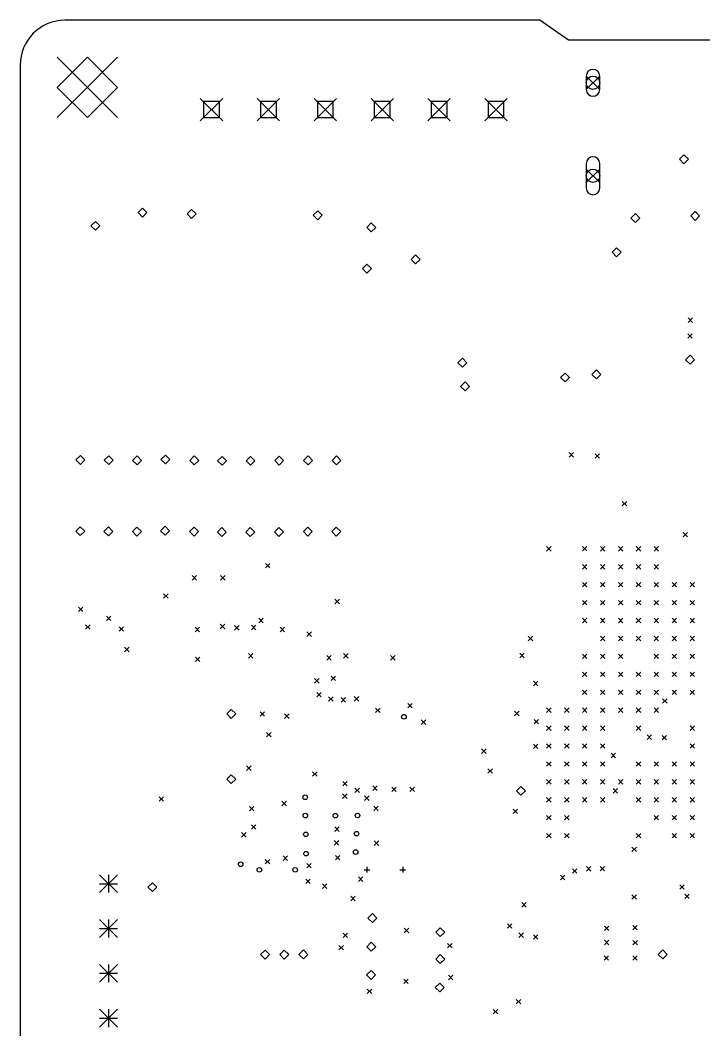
# Model space of a CAD drawing. Extents: x -2.1 to 64.5, y -89.3 to 0.
# Drawn here: x 0 to 30.52, y -45.07 to 0 of the extents above; entities that cross this region are included whole.
import ezdxf

# ---------------------------------------------------------------- set-up
doc = ezdxf.new("R2010")
doc.units = 0
doc.layers.add('BLACK', color=7, linetype='CONTINUOUS')

msp = doc.modelspace()

# ---------------------------------------------------------------- linework, layer by layer
at = {"layer": 'BLACK', "linetype": 'CONTINUOUS'}
for p, q in [((23.2, 0), (2, 0)), ((24.48, -0.899), (23.2, 0)), ((35.275, -0.899), (24.48, -0.899)), ((1.65, -1.65), (4.35, -4.35)), ((4.35, -1.65), (1.65, -4.35)), ((3, -1.65), (1.65, -3)), ((4.35, -3), (3, -1.65)), ((0, -2), (0, -58.0058)), ((25.2675, -2.494), (25.8675, -3.094)), ((25.8675, -2.494), (25.2675, -3.094)), ((25.2675, -2.494), (25.2675, -3.094)), ((25.8675, -3.094), (25.8675, -2.494)), ((1.65, -3), (3, -4.35)), ((3, -4.35), (4.35, -3)), ((8.04, -3.49), (9.04, -4.49)), ((9.04, -3.49), (8.04, -4.49)), ((10.58, -3.49), (11.58, -4.49)), ((11.58, -3.49), (10.58, -4.49)), ((13.12, -3.49), (14.12, -4.49)), ((14.12, -3.49), (13.12, -4.49)), ((15.66, -3.49), (16.66, -4.49)), ((16.66, -3.49), (15.66, -4.49)), ((18.2, -3.49), (19.2, -4.49)), ((19.2, -3.49), (18.2, -4.49)), ((20.74, -3.49), (21.74, -4.49)), ((21.74, -3.49), (20.74, -4.49)), ((8.89356, -3.63644), (8.18644, -3.63644)), ((8.18644, -3.63644), (8.18644, -4.34356)), ((8.89356, -4.34356), (8.89356, -3.63644)), ((11.4336, -3.63644), (10.7264, -3.63644)), ((10.7264, -3.63644), (10.7264, -4.34356)), ((11.4336, -4.34356), (11.4336, -3.63644)), ((13.9736, -3.63644), (13.2664, -3.63644)), ((13.2664, -3.63644), (13.2664, -4.34356)), ((13.9736, -4.34356), (13.9736, -3.63644)), ((16.5136, -3.63644), (15.8064, -3.63644)), ((15.8064, -3.63644), (15.8064, -4.34356)), ((16.5136, -4.34356), (16.5136, -3.63644)), ((19.0536, -3.63644), (18.3464, -3.63644)), ((18.3464, -3.63644), (18.3464, -4.34356)), ((19.0536, -4.34356), (19.0536, -3.63644)), ((21.5936, -3.63644), (20.8864, -3.63644)), ((20.8864, -3.63644), (20.8864, -4.34356)), ((21.5936, -4.34356), (21.5936, -3.63644)), ((8.18644, -4.34356), (8.89356, -4.34356)), ((10.7264, -4.34356), (11.4336, -4.34356)), ((13.2664, -4.34356), (13.9736, -4.34356)), ((15.8064, -4.34356), (16.5136, -4.34356)), ((18.3464, -4.34356), (19.0536, -4.34356)), ((20.8864, -4.34356), (21.5936, -4.34356)), ((29.63, -6.01), (29.43, -6.21)), ((29.43, -6.21), (29.63, -6.41)), ((29.83, -6.21), (29.63, -6.01)), ((29.63, -6.41), (29.83, -6.21)), ((25.2675, -6.394), (25.2675, -7.494)), ((25.2675, -6.644), (25.8675, -7.244)), ((25.8675, -6.644), (25.2675, -7.244)), ((25.8675, -7.494), (25.8675, -6.394)), ((5.46, -8.39), (5.26, -8.59)), ((5.66, -8.59), (5.46, -8.39)), ((7.65, -8.45), (7.45, -8.65)), ((7.85, -8.65), (7.65, -8.45)), ((13.28, -8.51), (13.08, -8.71)), ((13.48, -8.71), (13.28, -8.51)), ((30.13, -8.54), (29.93, -8.74)), ((30.33, -8.74), (30.13, -8.54)), ((3.36, -8.98), (3.16, -9.18)), ((3.56, -9.18), (3.36, -8.98)), ((5.26, -8.59), (5.46, -8.79)), ((5.46, -8.79), (5.66, -8.59)), ((7.45, -8.65), (7.65, -8.85)), ((7.65, -8.85), (7.85, -8.65)), ((13.08, -8.71), (13.28, -8.91)), ((13.28, -8.91), (13.48, -8.71)), ((27.46, -8.63), (27.26, -8.83)), ((27.26, -8.83), (27.46, -9.03)), ((27.66, -8.83), (27.46, -8.63)), ((27.46, -9.03), (27.66, -8.83)), ((29.93, -8.74), (30.13, -8.94)), ((30.13, -8.94), (30.33, -8.74)), ((3.16, -9.18), (3.36, -9.38)), ((3.36, -9.38), (3.56, -9.18)), ((15.67, -9.05), (15.47, -9.25)), ((15.47, -9.25), (15.67, -9.45)), ((15.87, -9.25), (15.67, -9.05)), ((15.67, -9.45), (15.87, -9.25)), ((26.62, -10.16), (26.42, -10.36)), ((26.42, -10.36), (26.62, -10.56)), ((26.82, -10.36), (26.62, -10.16)), ((26.62, -10.56), (26.82, -10.36)), ((17.65, -10.48), (17.45, -10.68)), ((17.45, -10.68), (17.65, -10.88)), ((17.85, -10.68), (17.65, -10.48)), ((17.65, -10.88), (17.85, -10.68)), ((15.48, -10.89), (15.28, -11.09)), ((15.28, -11.09), (15.48, -11.29)), ((15.68, -11.09), (15.48, -10.89)), ((15.48, -11.29), (15.68, -11.09)), ((29.81, -13.29), (30.01, -13.49)), ((30.01, -13.29), (29.81, -13.49)), ((29.8, -14), (30, -14.2)), ((30, -14), (29.8, -14.2)), ((19.7395, -15.0895), (19.5395, -15.2895)), ((19.5395, -15.2895), (19.7395, -15.4895)), ((19.9395, -15.2895), (19.7395, -15.0895)), ((19.7395, -15.4895), (19.9395, -15.2895)), ((29.9, -14.96), (29.7, -15.16)), ((29.7, -15.16), (29.9, -15.36)), ((30.1, -15.16), (29.9, -14.96)), ((29.9, -15.36), (30.1, -15.16)), ((24.32, -15.75), (24.12, -15.95)), ((24.52, -15.95), (24.32, -15.75)), ((25.72, -15.61), (25.52, -15.81)), ((25.92, -15.81), (25.72, -15.61)), ((19.86, -16.15), (19.66, -16.35)), ((20.06, -16.35), (19.86, -16.15)), ((24.12, -15.95), (24.32, -16.15)), ((24.32, -16.15), (24.52, -15.95)), ((25.52, -15.81), (25.72, -16.01)), ((25.72, -16.01), (25.92, -15.81)), ((19.66, -16.35), (19.86, -16.55)), ((19.86, -16.55), (20.06, -16.35)), ((24.5, -19.3), (24.7, -19.5)), ((24.7, -19.3), (24.5, -19.5)), ((25.66, -19.3573), (25.86, -19.5573)), ((25.86, -19.3573), (25.66, -19.5573)), ((2.69, -19.43), (2.49, -19.63)), ((2.49, -19.63), (2.69, -19.83)), ((2.89, -19.63), (2.69, -19.43)), ((2.69, -19.83), (2.89, -19.63)), ((3.95, -19.44), (3.75, -19.64)), ((3.75, -19.64), (3.95, -19.84)), ((4.15, -19.64), (3.95, -19.44)), ((3.95, -19.84), (4.15, -19.64)), ((5.22, -19.45), (5.02, -19.65)), ((5.02, -19.65), (5.22, -19.85)), ((5.42, -19.65), (5.22, -19.45)), ((5.22, -19.85), (5.42, -19.65)), ((6.48, -19.41), (6.28, -19.61)), ((6.28, -19.61), (6.48, -19.81)), ((6.68, -19.61), (6.48, -19.41)), ((6.48, -19.81), (6.68, -19.61)), ((7.77, -19.45), (7.57, -19.65)), ((7.57, -19.65), (7.77, -19.85)), ((7.97, -19.65), (7.77, -19.45)), ((7.77, -19.85), (7.97, -19.65)), ((9.01, -19.47), (8.81, -19.67)), ((8.81, -19.67), (9.01, -19.87)), ((9.21, -19.67), (9.01, -19.47)), ((9.01, -19.87), (9.21, -19.67)), ((10.28, -19.47), (10.08, -19.67)), ((10.08, -19.67), (10.28, -19.87)), ((10.48, -19.67), (10.28, -19.47)), ((10.28, -19.87), (10.48, -19.67)), ((11.56, -19.46), (11.36, -19.66)), ((11.36, -19.66), (11.56, -19.86)), ((11.76, -19.66), (11.56, -19.46)), ((11.56, -19.86), (11.76, -19.66)), ((12.85, -19.45), (12.65, -19.65)), ((12.65, -19.65), (12.85, -19.85)), ((13.05, -19.65), (12.85, -19.45)), ((12.85, -19.85), (13.05, -19.65)), ((14.12, -19.45), (13.92, -19.65)), ((13.92, -19.65), (14.12, -19.85)), ((14.32, -19.65), (14.12, -19.45)), ((14.12, -19.85), (14.32, -19.65)), ((26.8781, -21.4857), (27.0781, -21.6857)), ((27.0781, -21.4857), (26.8781, -21.6857)), ((2.68, -22.61), (2.48, -22.81)), ((2.48, -22.81), (2.68, -23.01)), ((2.88, -22.81), (2.68, -22.61)), ((2.68, -23.01), (2.88, -22.81)), ((3.94, -22.62), (3.74, -22.82)), ((3.74, -22.82), (3.94, -23.02)), ((4.14, -22.82), (3.94, -22.62)), ((3.94, -23.02), (4.14, -22.82)), ((5.21, -22.63), (5.01, -22.83)), ((5.01, -22.83), (5.21, -23.03)), ((5.41, -22.83), (5.21, -22.63)), ((5.21, -23.03), (5.41, -22.83)), ((6.47, -22.59), (6.27, -22.79)), ((6.27, -22.79), (6.47, -22.99)), ((6.67, -22.79), (6.47, -22.59)), ((6.47, -22.99), (6.67, -22.79)), ((7.76, -22.63), (7.56, -22.83)), ((7.56, -22.83), (7.76, -23.03)), ((7.96, -22.83), (7.76, -22.63)), ((7.76, -23.03), (7.96, -22.83)), ((9, -22.65), (8.8, -22.85)), ((8.8, -22.85), (9, -23.05)), ((9.2, -22.85), (9, -22.65)), ((9, -23.05), (9.2, -22.85)), ((10.27, -22.65), (10.07, -22.85)), ((10.07, -22.85), (10.27, -23.05)), ((10.47, -22.85), (10.27, -22.65)), ((10.27, -23.05), (10.47, -22.85)), ((11.55, -22.64), (11.35, -22.84)), ((11.35, -22.84), (11.55, -23.04)), ((11.75, -22.84), (11.55, -22.64)), ((11.55, -23.04), (11.75, -22.84)), ((12.84, -22.63), (12.64, -22.83)), ((12.64, -22.83), (12.84, -23.03)), ((13.04, -22.83), (12.84, -22.63)), ((12.84, -23.03), (13.04, -22.83)), ((14.11, -22.63), (13.91, -22.83)), ((13.91, -22.83), (14.11, -23.03)), ((14.31, -22.83), (14.11, -22.63)), ((14.11, -23.03), (14.31, -22.83)), ((29.5883, -22.8647), (29.7883, -23.0647)), ((29.7883, -22.8647), (29.5883, -23.0647)), ((23.5, -23.4992), (23.7, -23.6992)), ((23.7, -23.4992), (23.5, -23.6992)), ((25.1, -23.4918), (25.3, -23.6918)), ((25.3, -23.4918), (25.1, -23.6918)), ((25.9, -23.5), (26.1, -23.7)), ((26.1, -23.5), (25.9, -23.7)), ((26.7, -23.5), (26.9, -23.7)), ((26.9, -23.5), (26.7, -23.7)), ((27.5, -23.5), (27.7, -23.7)), ((27.7, -23.5), (27.5, -23.7)), ((28.3, -23.5), (28.5, -23.7)), ((28.5, -23.5), (28.3, -23.7)), ((10.95, -24.25), (11.15, -24.45)), ((11.15, -24.25), (10.95, -24.45)), ((25.1, -24.2993), (25.3, -24.4993)), ((25.3, -24.2993), (25.1, -24.4993)), ((25.9, -24.2993), (26.1, -24.4993)), ((26.1, -24.2993), (25.9, -24.4993)), ((26.7, -24.3), (26.9, -24.5)), ((26.9, -24.3), (26.7, -24.5)), ((27.497, -24.3023), (27.697, -24.5023)), ((27.697, -24.3023), (27.497, -24.5023)), ((28.3, -24.3), (28.5, -24.5)), ((28.5, -24.3), (28.3, -24.5)), ((7.6722, -24.79), (7.8722, -24.99)), ((7.8722, -24.79), (7.6722, -24.99)), ((8.9478, -24.79), (9.1478, -24.99)), ((9.1478, -24.79), (8.9478, -24.99)), ((25.1, -25.0994), (25.3, -25.2994)), ((25.3, -25.0994), (25.1, -25.2994)), ((25.9, -25.0994), (26.1, -25.2994)), ((26.1, -25.0994), (25.9, -25.2994)), ((26.7, -25.0994), (26.9, -25.2994)), ((26.9, -25.0994), (26.7, -25.2994)), ((27.5, -25.1), (27.7, -25.3)), ((27.7, -25.1), (27.5, -25.3)), ((28.3, -25.1), (28.5, -25.3)), ((28.5, -25.1), (28.3, -25.3)), ((29.1, -25.1), (29.3, -25.3)), ((29.3, -25.1), (29.1, -25.3)), ((29.9, -25.1), (30.1, -25.3)), ((30.1, -25.1), (29.9, -25.3)), ((6.4, -25.6), (6.6, -25.8)), ((6.6, -25.6), (6.4, -25.8)), ((14.05, -25.85), (14.25, -26.05)), ((14.25, -25.85), (14.05, -26.05)), ((25.1, -25.8995), (25.3, -26.0995)), ((25.3, -25.8995), (25.1, -26.0995)), ((25.9, -25.9), (26.1, -26.1)), ((26.1, -25.9), (25.9, -26.1)), ((26.7, -25.8995), (26.9, -26.0995)), ((26.9, -25.8995), (26.7, -26.0995)), ((27.5, -25.9), (27.7, -26.1)), ((27.7, -25.9), (27.5, -26.1)), ((28.3, -25.9), (28.5, -26.1)), ((28.5, -25.9), (28.3, -26.1)), ((29.1, -25.9), (29.3, -26.1)), ((29.3, -25.9), (29.1, -26.1)), ((29.9, -25.9), (30.1, -26.1)), ((30.1, -25.9), (29.9, -26.1)), ((2.6, -26.2), (2.8, -26.4)), ((2.8, -26.2), (2.6, -26.4)), ((2.917, -26.9889), (3.117, -27.1889)), ((3.117, -26.9889), (2.917, -27.1889)), ((3.8456, -26.6), (4.0456, -26.8)), ((4.0456, -26.6), (3.8456, -26.8)), ((8.9297, -26.9627), (9.1297, -27.1627)), ((9.1297, -26.9627), (8.9297, -27.1627)), ((9.5715, -27.0268), (9.7715, -27.2268)), ((9.7715, -27.0268), (9.5715, -27.2268)), ((10.3195, -27.007), (10.5195, -27.207)), ((10.5195, -27.007), (10.3195, -27.207)), ((10.65, -26.7), (10.85, -26.9)), ((10.85, -26.7), (10.65, -26.9)), ((25.1, -26.6996), (25.3, -26.8996)), ((25.3, -26.6996), (25.1, -26.8996)), ((25.9, -26.6996), (26.1, -26.8996)), ((26.1, -26.6996), (25.9, -26.8996)), ((26.7, -26.6996), (26.9, -26.8996)), ((26.9, -26.6996), (26.7, -26.8996)), ((27.5, -26.6996), (27.7, -26.8996)), ((27.7, -26.6996), (27.5, -26.8996)), ((28.3, -26.7), (28.5, -26.9)), ((28.5, -26.7), (28.3, -26.9)), ((29.1, -26.7), (29.3, -26.9)), ((29.3, -26.7), (29.1, -26.9)), ((29.9, -26.7), (30.1, -26.9)), ((30.1, -26.7), (29.9, -26.9)), ((4.4109, -27.0781), (4.6109, -27.2781)), ((4.6109, -27.0781), (4.4109, -27.2781)), ((7.8067, -27.0971), (8.0067, -27.2971)), ((8.0067, -27.0971), (7.8067, -27.2971)), ((11.6, -27.1), (11.8, -27.3)), ((11.8, -27.1), (11.6, -27.3)), ((12.8, -27.3045), (13, -27.5045)), ((13, -27.3045), (12.8, -27.5045)), ((22.6812, -27.5), (22.8812, -27.7)), ((22.8812, -27.5), (22.6812, -27.7)), ((25.9, -27.4997), (26.1, -27.6997)), ((26.1, -27.4997), (25.9, -27.6997)), ((26.7, -27.4997), (26.9, -27.6997)), ((26.9, -27.4997), (26.7, -27.6997)), ((27.5, -27.5), (27.7, -27.7)), ((27.7, -27.5), (27.5, -27.7)), ((28.3, -27.5), (28.5, -27.7)), ((28.5, -27.5), (28.3, -27.7)), ((29.1, -27.5), (29.3, -27.7)), ((29.3, -27.5), (29.1, -27.7)), ((29.9, -27.5), (30.1, -27.7)), ((30.1, -27.5), (29.9, -27.7)), ((4.658, -27.9883), (4.858, -28.1883)), ((4.858, -27.9883), (4.658, -28.1883)), ((10.1837, -28.2759), (10.3837, -28.4759)), ((10.3837, -28.2759), (10.1837, -28.4759)), ((13.6824, -28.3626), (13.8824, -28.5626)), ((13.8824, -28.3626), (13.6824, -28.5626)), ((14.4377, -28.2747), (14.6377, -28.4747)), ((14.6377, -28.2747), (14.4377, -28.4747)), ((16.5344, -28.3636), (16.7344, -28.5636)), ((16.7344, -28.3636), (16.5344, -28.5636)), ((22.3002, -28.262), (22.5002, -28.462)), ((22.5002, -28.262), (22.3002, -28.462)), ((25.1, -28.2998), (25.3, -28.4998)), ((25.3, -28.2998), (25.1, -28.4998)), ((25.8974, -28.2972), (26.0974, -28.4972)), ((26.0974, -28.2972), (25.8974, -28.4972)), ((26.7, -28.2998), (26.9, -28.4998)), ((26.9, -28.2998), (26.7, -28.4998)), ((28.3, -28.3), (28.5, -28.5)), ((28.5, -28.3), (28.3, -28.5)), ((29.1, -28.3), (29.3, -28.5)), ((29.3, -28.3), (29.1, -28.5)), ((29.9, -28.3), (30.1, -28.5)), ((30.1, -28.3), (29.9, -28.5)), ((7.8257, -28.4309), (8.0257, -28.6309)), ((8.0257, -28.4309), (7.8257, -28.6309)), ((13.8801, -29.278), (14.0801, -29.478)), ((14.0801, -29.278), (13.8801, -29.478)), ((25.0973, -29.0972), (25.2973, -29.2972)), ((25.2973, -29.0972), (25.0973, -29.2972)), ((25.9, -29.0999), (26.1, -29.2999)), ((26.1, -29.0999), (25.9, -29.2999)), ((26.7, -29.0999), (26.9, -29.2999)), ((26.9, -29.0999), (26.7, -29.2999)), ((27.5, -29.1), (27.7, -29.3)), ((27.7, -29.1), (27.5, -29.3)), ((28.3, -29.1), (28.5, -29.3)), ((28.5, -29.1), (28.3, -29.3)), ((29.1, -29.1), (29.3, -29.3)), ((29.3, -29.1), (29.1, -29.3)), ((29.9, -29.1), (30.1, -29.3)), ((30.1, -29.1), (29.9, -29.3)), ((13.1435, -29.3923), (13.3435, -29.5923)), ((13.3435, -29.3923), (13.1435, -29.5923)), ((22.9098, -29.5066), (23.1098, -29.7066)), ((23.1098, -29.5066), (22.9098, -29.7066)), ((13.238, -30.009), (13.438, -30.209)), ((13.438, -30.009), (13.238, -30.209)), ((14.9088, -30.1924), (15.1088, -30.3924)), ((15.1088, -30.1924), (14.9088, -30.3924)), ((25.1, -29.9), (25.3, -30.1)), ((25.3, -29.9), (25.1, -30.1)), ((25.9, -29.9), (26.1, -30.1)), ((26.1, -29.9), (25.9, -30.1)), ((26.7, -29.9), (26.9, -30.1)), ((26.9, -29.9), (26.7, -30.1)), ((27.5, -29.9), (27.7, -30.1)), ((27.7, -29.9), (27.5, -30.1)), ((28.3, -29.9), (28.5, -30.1)), ((28.5, -29.9), (28.3, -30.1)), ((29.1, -29.9), (29.3, -30.1)), ((29.3, -29.9), (29.1, -30.1)), ((29.9, -29.9), (30.1, -30.1)), ((30.1, -29.9), (29.9, -30.1)), ((13.7658, -30.2005), (13.9658, -30.4005)), ((13.9658, -30.2005), (13.7658, -30.4005)), ((14.3246, -30.2371), (14.5246, -30.4371)), ((14.5246, -30.2371), (14.3246, -30.4371)), ((17.2964, -30.4972), (17.4964, -30.6972)), ((17.4964, -30.4972), (17.2964, -30.6972)), ((28.6785, -30.292), (28.8785, -30.492)), ((28.8785, -30.292), (28.6785, -30.492)), ((9.42, -30.77), (9.22, -30.97)), ((9.22, -30.97), (9.42, -31.17)), ((9.62, -30.97), (9.42, -30.77)), ((9.42, -31.17), (9.62, -30.97)), ((10.7115, -30.8715), (10.9115, -31.0715)), ((10.9115, -30.8715), (10.7115, -31.0715)), ((11.8, -30.9698), (12, -31.1698)), ((12, -30.9698), (11.8, -31.1698)), ((15.864, -30.7103), (16.064, -30.9103)), ((16.064, -30.7103), (15.864, -30.9103)), ((22.0677, -30.848), (22.2677, -31.048)), ((22.2677, -30.848), (22.0677, -31.048)), ((23.5, -30.7), (23.7, -30.9)), ((23.7, -30.7), (23.5, -30.9)), ((24.3, -30.7), (24.5, -30.9)), ((24.5, -30.7), (24.3, -30.9)), ((25.1, -30.7001), (25.3, -30.9001)), ((25.3, -30.7001), (25.1, -30.9001)), ((25.9, -30.7), (26.1, -30.9)), ((26.1, -30.7), (25.9, -30.9)), ((26.7, -30.7), (26.9, -30.9)), ((26.9, -30.7), (26.7, -30.9)), ((27.5, -30.7), (27.7, -30.9)), ((27.7, -30.7), (27.5, -30.9)), ((28.3, -30.7), (28.5, -30.9)), ((28.5, -30.7), (28.3, -30.9)), ((17.906, -31.2338), (18.106, -31.4338)), ((18.106, -31.2338), (17.906, -31.4338)), ((22.9394, -31.2106), (23.1394, -31.4106)), ((23.1394, -31.2106), (22.9394, -31.4106)), ((23.5, -31.5), (23.7, -31.7)), ((23.7, -31.5), (23.5, -31.7)), ((24.3, -31.5), (24.5, -31.7)), ((24.5, -31.5), (24.3, -31.7)), ((25.1, -31.5), (25.3, -31.7)), ((25.3, -31.5), (25.1, -31.7)), ((25.9, -31.5), (26.1, -31.7)), ((26.1, -31.5), (25.9, -31.7)), ((27.5, -31.5), (27.7, -31.7)), ((27.7, -31.5), (27.5, -31.7)), ((29.9, -31.5), (30.1, -31.7)), ((30.1, -31.5), (29.9, -31.7)), ((10.9972, -31.7926), (11.1972, -31.9926)), ((11.1972, -31.7926), (10.9972, -31.9926)), ((27.9855, -31.9074), (28.1855, -32.1074)), ((28.1855, -31.9074), (27.9855, -32.1074)), ((28.6531, -31.9229), (28.8531, -32.1229)), ((28.8531, -31.9229), (28.6531, -32.1229)), ((22.9101, -32.3147), (23.1101, -32.5147)), ((23.1101, -32.3147), (22.9101, -32.5147)), ((23.5, -32.3), (23.7, -32.5)), ((23.7, -32.3), (23.5, -32.5)), ((24.3, -32.3), (24.5, -32.5)), ((24.5, -32.3), (24.3, -32.5)), ((25.1, -32.3), (25.3, -32.5)), ((25.3, -32.3), (25.1, -32.5)), ((25.9, -32.3), (26.1, -32.5)), ((26.1, -32.3), (25.9, -32.5)), ((29.9, -32.3), (30.1, -32.5)), ((30.1, -32.3), (29.9, -32.5)), ((20.5984, -32.5292), (20.7984, -32.7292)), ((20.7984, -32.5292), (20.5984, -32.7292)), ((26.3744, -32.7259), (26.5744, -32.9259)), ((26.5744, -32.7259), (26.3744, -32.9259)), ((10.1082, -33.2902), (10.3082, -33.4902)), ((10.3082, -33.2902), (10.1082, -33.4902)), ((23.5, -33.1), (23.7, -33.3)), ((23.7, -33.1), (23.5, -33.3)), ((24.3, -33.1), (24.5, -33.3)), ((24.5, -33.1), (24.3, -33.3)), ((25.1, -33.1), (25.3, -33.3)), ((25.3, -33.1), (25.1, -33.3)), ((25.9, -33.1004), (26.1, -33.3004)), ((26.1, -33.1004), (25.9, -33.3004)), ((27.5, -33.1), (27.7, -33.3)), ((27.7, -33.1), (27.5, -33.3)), ((28.3, -33.1), (28.5, -33.3)), ((28.5, -33.1), (28.3, -33.3)), ((29.1, -33.1), (29.3, -33.3)), ((29.3, -33.1), (29.1, -33.3)), ((29.9, -33.1), (30.1, -33.3)), ((30.1, -33.1), (29.9, -33.3)), ((9.42, -33.68), (9.22, -33.88)), ((9.62, -33.88), (9.42, -33.68)), ((13.0546, -33.5452), (13.2546, -33.7452)), ((13.2546, -33.5452), (13.0546, -33.7452)), ((20.8778, -33.4182), (21.0778, -33.6182)), ((21.0778, -33.4182), (20.8778, -33.6182)), ((9.22, -33.88), (9.42, -34.08)), ((9.42, -34.08), (9.62, -33.88)), ((14.4008, -33.977), (14.6008, -34.177)), ((14.6008, -33.977), (14.4008, -34.177)), ((15.7337, -34.1837), (15.9337, -34.3837)), ((15.9337, -34.1837), (15.7337, -34.3837)), ((16.5852, -34.231), (16.7852, -34.431)), ((16.7852, -34.231), (16.5852, -34.431)), ((17.398, -34.231), (17.598, -34.431)), ((17.598, -34.231), (17.398, -34.431)), ((22.35, -34.2), (22.15, -34.4)), ((22.55, -34.4), (22.35, -34.2)), ((23.5, -33.9), (23.7, -34.1)), ((23.7, -33.9), (23.5, -34.1)), ((24.3, -33.9), (24.5, -34.1)), ((24.5, -33.9), (24.3, -34.1)), ((25.1, -33.9), (25.3, -34.1)), ((25.3, -33.9), (25.1, -34.1)), ((25.9, -33.9), (26.1, -34.1)), ((26.1, -33.9), (25.9, -34.1)), ((26.7, -33.9), (26.9, -34.1)), ((26.9, -33.9), (26.7, -34.1)), ((27.5, -33.9), (27.7, -34.1)), ((27.7, -33.9), (27.5, -34.1)), ((28.3, -33.9), (28.5, -34.1)), ((28.5, -33.9), (28.3, -34.1)), ((29.1, -33.9), (29.3, -34.1)), ((29.3, -33.9), (29.1, -34.1)), ((29.9, -33.9), (30.1, -34.1)), ((30.1, -33.9), (29.9, -34.1)), ((6.1974, -34.6673), (6.3974, -34.8673)), ((6.3974, -34.6673), (6.1974, -34.8673)), ((14.3881, -34.5358), (14.5881, -34.7358)), ((14.5881, -34.5358), (14.3881, -34.7358)), ((14.9404, -34.2818), (15.1404, -34.4818)), ((15.1404, -34.2818), (14.9404, -34.4818)), ((15.3723, -34.6277), (15.5723, -34.8277)), ((15.5723, -34.6277), (15.3723, -34.8277)), ((22.15, -34.4), (22.35, -34.6)), ((22.35, -34.6), (22.55, -34.4)), ((23.5, -34.7), (23.7, -34.9)), ((23.7, -34.7), (23.5, -34.9)), ((24.3, -34.7), (24.5, -34.9)), ((24.5, -34.7), (24.3, -34.9)), ((25.1, -34.7), (25.3, -34.9)), ((25.3, -34.7), (25.1, -34.9)), ((25.9, -34.7), (26.1, -34.9)), ((26.1, -34.7), (25.9, -34.9)), ((26.4693, -34.3003), (26.6693, -34.5003)), ((26.6693, -34.3003), (26.4693, -34.5003)), ((27.5, -34.7), (27.7, -34.9)), ((27.7, -34.7), (27.5, -34.9)), ((28.3, -34.7), (28.5, -34.9)), ((28.5, -34.7), (28.3, -34.9)), ((29.1, -34.7), (29.3, -34.9)), ((29.3, -34.7), (29.1, -34.9)), ((29.9, -34.7), (30.1, -34.9)), ((30.1, -34.7), (29.9, -34.9)), ((10.2345, -35.1), (10.4345, -35.3)), ((10.4345, -35.1), (10.2345, -35.3)), ((11.683, -34.866), (11.883, -35.066)), ((11.883, -34.866), (11.683, -35.066)), ((15.7845, -35.0845), (15.9845, -35.2845)), ((15.9845, -35.0845), (15.7845, -35.2845)), ((21.9989, -35.2183), (22.1989, -35.4183)), ((22.1989, -35.2183), (21.9989, -35.4183)), ((23.5, -35.5), (23.7, -35.7)), ((23.7, -35.5), (23.5, -35.7)), ((24.3, -35.5), (24.5, -35.7)), ((24.5, -35.5), (24.3, -35.7)), ((28.3, -35.5007), (28.5, -35.7007)), ((28.5, -35.5007), (28.3, -35.7007)), ((29.1, -35.5), (29.3, -35.7)), ((29.3, -35.5), (29.1, -35.7)), ((29.9, -35.5), (30.1, -35.7)), ((30.1, -35.5), (29.9, -35.7)), ((10.3241, -35.9166), (10.5241, -36.1166)), ((10.5241, -35.9166), (10.3241, -36.1166)), ((14.04, -36.01), (14.24, -36.21)), ((14.24, -36.01), (14.04, -36.21)), ((9.881, -36.263), (10.081, -36.463)), ((10.081, -36.263), (9.881, -36.463)), ((23.5, -36.3), (23.7, -36.5)), ((23.7, -36.3), (23.5, -36.5)), ((24.3, -36.3), (24.5, -36.5)), ((24.5, -36.3), (24.3, -36.5)), ((27.5, -36.3), (27.7, -36.5)), ((27.7, -36.3), (27.5, -36.5)), ((29.1, -36.3), (29.3, -36.5)), ((29.3, -36.3), (29.1, -36.5)), ((29.9, -36.3), (30.1, -36.5)), ((30.1, -36.3), (29.9, -36.5)), ((14.0198, -36.6186), (14.2198, -36.8186)), ((14.2198, -36.6186), (14.0198, -36.8186)), ((15.8021, -36.6379), (16.0021, -36.8379)), ((16.0021, -36.6379), (15.8021, -36.8379)), ((27.3087, -36.9124), (27.5087, -37.1124)), ((27.5087, -36.9124), (27.3087, -37.1124)), ((11.7338, -37.3044), (11.9338, -37.5044)), ((11.9338, -37.3044), (11.7338, -37.5044)), ((14.0744, -37.2796), (14.2744, -37.4796)), ((14.2744, -37.2796), (14.0744, -37.4796)), ((10.9414, -37.4586), (11.1414, -37.6586)), ((11.1414, -37.4586), (10.9414, -37.6586)), ((12.7933, -37.6419), (12.9933, -37.8419)), ((12.9933, -37.6419), (12.7933, -37.8419)), ((15.475, -37.8), (15.475, -38.05)), ((17.075, -37.8), (17.075, -38.05)), ((25.2758, -37.7836), (25.4758, -37.9836)), ((25.4758, -37.7836), (25.2758, -37.9836)), ((25.8887, -37.7769), (26.0887, -37.9769)), ((26.0887, -37.7769), (25.8887, -37.9769)), ((3.54, -38.1455), (4.34, -38.9455)), ((4.34, -38.1455), (3.54, -38.9455)), ((3.94, -38.1455), (3.94, -38.9455)), ((15.1016, -38.2402), (15.3016, -38.4402)), ((15.3016, -38.2402), (15.1016, -38.4402)), ((15.35, -37.925), (15.6, -37.925)), ((16.95, -37.925), (17.2, -37.925)), ((24.1188, -38.1715), (24.3188, -38.3715)), ((24.3188, -38.1715), (24.1188, -38.3715)), ((24.6527, -37.8757), (24.8527, -38.0757)), ((24.8527, -37.8757), (24.6527, -38.0757)), ((3.54, -38.5455), (4.34, -38.5455)), ((5.9, -38.5), (5.7, -38.7)), ((5.7, -38.7), (5.9, -38.9)), ((6.1, -38.7), (5.9, -38.5)), ((5.9, -38.9), (6.1, -38.7)), ((12.7449, -38.3441), (12.9449, -38.5441)), ((12.9449, -38.3441), (12.7449, -38.5441)), ((13.4881, -38.5558), (13.6881, -38.7558)), ((13.6881, -38.5558), (13.4881, -38.7558)), ((29.438, -38.594), (29.638, -38.794)), ((29.638, -38.594), (29.438, -38.794)), ((14.7526, -39.1077), (14.9526, -39.3077)), ((14.9526, -39.1077), (14.7526, -39.3077)), ((27.304, -39.0409), (27.504, -39.2409)), ((27.504, -39.0409), (27.304, -39.2409)), ((29.6628, -39.013), (29.8628, -39.213)), ((29.8628, -39.013), (29.6628, -39.213)), ((22.3871, -39.3881), (22.5871, -39.5881)), ((22.5871, -39.3881), (22.3871, -39.5881)), ((15.72, -39.88), (15.52, -40.08)), ((15.52, -40.08), (15.72, -40.28)), ((15.92, -40.08), (15.72, -39.88)), ((15.72, -40.28), (15.92, -40.08)), ((3.54, -40.1455), (4.34, -40.9455)), ((4.34, -40.1455), (3.54, -40.9455)), ((3.54, -40.5455), (4.34, -40.5455)), ((3.94, -40.1455), (3.94, -40.9455)), ((17.1425, -40.5375), (17.3425, -40.7375)), ((17.3425, -40.5375), (17.1425, -40.7375)), ((18.7501, -40.5094), (18.5501, -40.7094)), ((18.9501, -40.7094), (18.7501, -40.5094)), ((21.7503, -40.3357), (21.9503, -40.5357)), ((21.9503, -40.3357), (21.7503, -40.5357)), ((26.08, -40.44), (26.28, -40.64)), ((26.28, -40.44), (26.08, -40.64)), ((27.34, -40.41), (27.54, -40.61)), ((27.54, -40.41), (27.34, -40.61)), ((14.4122, -40.7482), (14.6122, -40.9482)), ((14.6122, -40.7482), (14.4122, -40.9482)), ((18.5501, -40.7094), (18.7501, -40.9094)), ((18.7501, -40.9094), (18.9501, -40.7094)), ((22.2602, -40.7429), (22.4602, -40.9429)), ((22.4602, -40.7429), (22.2602, -40.9429)), ((22.9115, -40.8246), (23.1115, -41.0246)), ((23.1115, -40.8246), (22.9115, -41.0246)), ((14.2274, -41.297), (14.4274, -41.497)), ((14.4274, -41.297), (14.2274, -41.497)), ((15.67, -41.16), (15.47, -41.36)), ((15.47, -41.36), (15.67, -41.56)), ((15.87, -41.36), (15.67, -41.16)), ((15.67, -41.56), (15.87, -41.36)), ((19.08, -41.2097), (19.28, -41.4097)), ((19.28, -41.2097), (19.08, -41.4097)), ((26.08, -41.07), (26.28, -41.27)), ((26.28, -41.07), (26.08, -41.27)), ((27.35, -41.08), (27.55, -41.28)), ((27.55, -41.08), (27.35, -41.28)), ((10.93, -41.51), (10.73, -41.71)), ((10.73, -41.71), (10.93, -41.91)), ((11.13, -41.71), (10.93, -41.51)), ((10.93, -41.91), (11.13, -41.71)), ((11.79, -41.51), (11.59, -41.71)), ((11.59, -41.71), (11.79, -41.91)), ((11.99, -41.71), (11.79, -41.51)), ((11.79, -41.91), (11.99, -41.71)), ((12.64, -41.5), (12.44, -41.7)), ((12.44, -41.7), (12.64, -41.9)), ((12.84, -41.7), (12.64, -41.5)), ((12.64, -41.9), (12.84, -41.7)), ((18.75, -41.71), (18.55, -41.91)), ((18.55, -41.91), (18.75, -42.11)), ((18.95, -41.91), (18.75, -41.71)), ((18.75, -42.11), (18.95, -41.91)), ((26.06, -41.76), (26.26, -41.96)), ((26.26, -41.76), (26.06, -41.96)), ((27.34, -41.76), (27.54, -41.96)), ((27.54, -41.76), (27.34, -41.96)), ((28.6805, -41.5), (28.4805, -41.7)), ((28.4805, -41.7), (28.6805, -41.9)), ((28.8805, -41.7), (28.6805, -41.5)), ((28.6805, -41.9), (28.8805, -41.7)), ((3.54, -42.1455), (4.34, -42.9455)), ((4.34, -42.1455), (3.54, -42.9455)), ((3.94, -42.1455), (3.94, -42.9455)), ((3.54, -42.5455), (4.34, -42.5455)), ((15.66, -42.42), (15.46, -42.62)), ((15.46, -42.62), (15.66, -42.82)), ((15.86, -42.62), (15.66, -42.42)), ((15.66, -42.82), (15.86, -42.62)), ((17.1205, -42.8017), (17.3205, -43.0017)), ((17.3205, -42.8017), (17.1205, -43.0017)), ((19.1118, -42.6301), (19.3118, -42.8301)), ((19.3118, -42.6301), (19.1118, -42.8301)), ((15.492, -43.2475), (15.692, -43.4475)), ((15.692, -43.2475), (15.492, -43.4475)), ((18.73, -42.98), (18.53, -43.18)), ((18.53, -43.18), (18.73, -43.38)), ((18.93, -43.18), (18.73, -42.98)), ((18.73, -43.38), (18.93, -43.18)), ((22.1404, -43.7075), (22.3404, -43.9075)), ((22.3404, -43.7075), (22.1404, -43.9075)), ((3.54, -44.1455), (4.34, -44.9455)), ((4.34, -44.1455), (3.54, -44.9455)), ((3.94, -44.1455), (3.94, -44.9455)), ((21.1162, -44.1558), (21.3162, -44.3558)), ((21.3162, -44.1558), (21.1162, -44.3558)), ((3.54, -44.5455), (4.34, -44.5455))]:
    msp.add_line(p, q, dxfattribs=at)
at = {"layer": 'BLACK'}
for centre, radius in [((25.5675, -2.794), 0.3), ((25.5675, -6.944), 0.3), ((17.1297, -31.0925), 0.1016), ((12.7228, -34.6866), 0.1016), ((12.7293, -35.5059), 0.1016), ((14.0712, -35.5088), 0.1016), ((15.0581, -35.4994), 0.1016), ((12.7482, -36.3424), 0.1016), ((15.0144, -36.3116), 0.1016), ((12.7609, -37.2038), 0.1016), ((14.9723, -37.1343), 0.1016), ((9.8399, -37.6782), 0.1016), ((10.675, -37.925), 0.1016), ((12.275, -37.925), 0.1016)]:
    msp.add_circle(centre, radius, dxfattribs=at)
for centre, radius, start, end in [((1.99998, -1.99998), 1.99998, -270.001, -179.999), ((25.5675, -2.494), 0.3, 360, 540), ((25.5675, -3.094), 0.3, 180, 360), ((25.5675, -6.394), 0.3, 360, 540), ((25.5675, -7.494), 0.3, 180, 360)]:
    msp.add_arc(centre, radius, start, end, dxfattribs=at)

doc.saveas('drawing.dxf')
